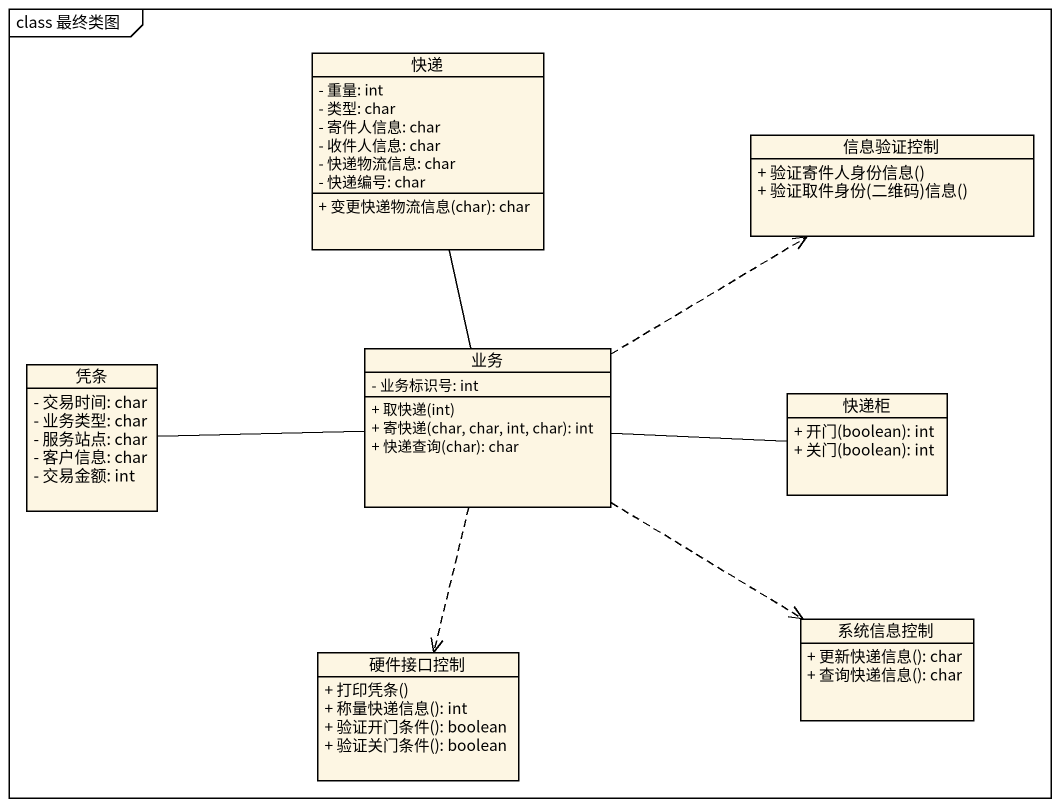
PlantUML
@startuml
mainframe class 最终类图
hide circle
hide empty members
skinparam classAttributeIconSize 0
class 快递 {
  - 重量: int
  - 类型: char
  - 寄件人信息: char
  - 收件人信息: char
  - 快递物流信息: char
  - 快递编号: char
  + 变更快递物流信息(char): char
}
class 信息验证控制 {
  + 验证寄件人身份信息()
  + 验证取件身份(二维码)信息()
}
class 业务 {
  - 业务标识号: int
  + 取快递(int)
  + 寄快递(char, char, int, char): int
  + 快递查询(char): char
}
class 凭条 {
  - 交易时间: char
  - 业务类型: char
  - 服务站点: char
  - 客户信息: char
  - 交易金额: int
}
class 快递柜 {
  + 开门(boolean): int
  + 关门(boolean): int
}
class 硬件接口控制 {
  + 打印凭条()
  + 称量快递信息(): int
  + 验证开门条件(): boolean
  + 验证关门条件(): boolean
}
class 系统信息控制 {
  + 更新快递信息(): char
  + 查询快递信息(): char
}
业务 -up- 快递
业务 .right.> 信息验证控制
业务 -left- 凭条
业务 -right- 快递柜
业务 ..> 硬件接口控制
业务 ..> 系统信息控制
@enduml
